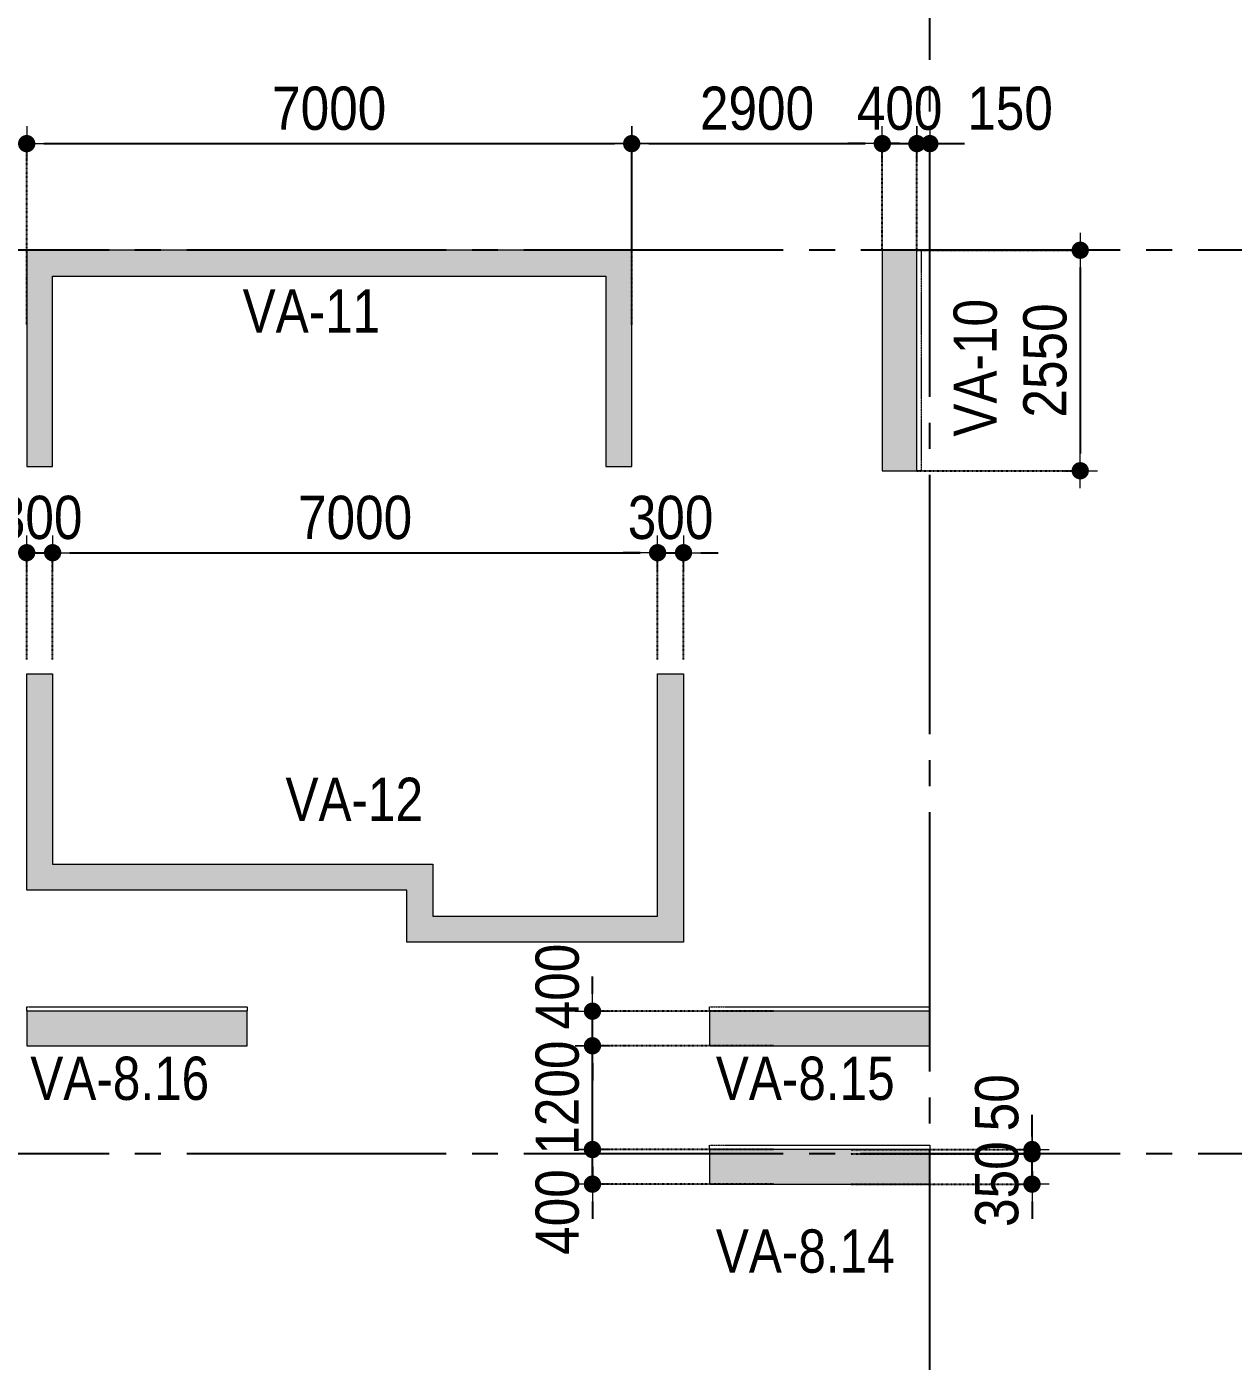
# Model space of a CAD drawing. Header units: millimetres. Extents: x -3973692 to -2843767, y 592734 to 838475.
# Drawn here: x -3536245 to -3522284, y 738182 to 753616 of the extents above; entities that cross this region are included whole.
import ezdxf
from ezdxf.enums import TextEntityAlignment as Align

# ---------------------------------------------------------------- set-up
doc = ezdxf.new("R2010")
doc.units = ezdxf.units.MM
doc.header["$MEASUREMENT"] = 0
doc.header["$PDMODE"] = 3
doc.header["$PDSIZE"] = -20
for name, pattern in [('CHG_XX_Cot_Tang 1$0$MB_Luoi truc$0$HTT Hidden 21', [3, 2, -1]), ('CHG_XX_Luoi truc$0$MB_Luoi truc$0$Center101', [13, 10, -1, 1, -1]), ('DIVIDE2', [15.875, 6.35, -3.175, 0, -3.175, 0, -3.175]), ('HIDDEN5', [2.8375, 1.25, -1.5875])]:
    doc.linetypes.add(name, pattern=pattern)
doc.layers.get('0').update_dxf_attribs({"lineweight": 9})
doc.layers.get('Defpoints').update_dxf_attribs({"color": 10, "lineweight": 0})
for name, color, linetype, lineweight in [("'S_General_Dim_1", 1, 'Continuous', 18), ("'S_General_Divide_3 Intermediate", 3, 'DIVIDE2', 40), ('CHG_XX_Cot_Tang 1$0$NS-Pier', 150, 'Continuous', 9), ('CHG_XX_Cot_Tang 1$0$NS-Pier @ 1', 150, 'Continuous', 9), ('CHG_XX_Cot_Tang 1$0$NS-Pier @ 100', 150, 'Continuous', 9), ('CHG_XX_Cot_Tang 1$0$NS-Pier @ 150 VP1', 150, 'Continuous', 9), ('CHG_XX_Cot_Tang 1$0$NS-Pier @ 150 VP2', 150, 'Continuous', 9), ('CHG_XX_Cot_Tang 1$0$NS-Pier @ 150 VP3', 150, 'Continuous', 9), ('CHG_XX_Cot_Tang 1$0$NS-Pier @ 150 VP4', 150, 'Continuous', 9), ('CHG_XX_Cot_Tang 1$0$NS-Pier @ 150 VP5', 150, 'Continuous', 9), ('CHG_XX_Cot_Tang 1$0$NS-Pier @ 150 VP6', 150, 'Continuous', 9), ('CHG_XX_Cot_Tang 1$0$NS-Pier @ 150 VP7', 150, 'Continuous', 9), ('CHG_XX_Cot_Tang 1$0$NS-Pier @ 150 VP8', 150, 'Continuous', 9), ('CHG_XX_Cot_Tang 1$0$NS-Pier @ 150 VP9', 150, 'Continuous', 9), ('CHG_XX_Cot_Tang 1$0$NS-Pier @ 150 VPModel', 150, 'Continuous', 9), ('CHG_XX_Cot_Tang 1$0$NS-Pier @ 200 VP11', 150, 'Continuous', 9), ('CHG_XX_Cot_Tang 1$0$NS-Pier @ 200 VP12', 150, 'Continuous', 9), ('CHG_XX_Cot_Tang 1$0$NS-Pier @ 200 VP13', 150, 'Continuous', 9), ('CHG_XX_Cot_Tang 1$0$NS-Pier @ 200 VP14', 150, 'Continuous', 9), ('CHG_XX_Cot_Tang 1$0$NS-Pier @ 200 VP15', 150, 'Continuous', 9), ('CHG_XX_Cot_Tang 1$0$NS-Pier @ 200 VP16', 150, 'Continuous', 9), ('CHG_XX_Cot_Tang 1$0$NS-Pier @ 200 VP17', 150, 'Continuous', 9), ('CHG_XX_Cot_Tang 1$0$NS-Pier @ 200 VP18', 150, 'Continuous', 9), ('CHG_XX_Cot_Tang 1$0$NS-Pier @ 200 VP19', 150, 'Continuous', 9), ('CHG_XX_Cot_Tang 1$0$NS-Pier @ 200 VP21', 150, 'Continuous', 9), ('CHG_XX_Cot_Tang 1$0$NS-Pier @ 200 VP22', 150, 'Continuous', 9), ('CHG_XX_Cot_Tang 1$0$NS-Pier @ 200 VP23', 150, 'Continuous', 9), ('CHG_XX_Cot_Tang 1$0$NS-Pier @ 200 VP24', 150, 'Continuous', 9), ('CHG_XX_Cot_Tang 1$0$NS-Pier @ 200 VP25', 150, 'Continuous', 9), ('CHG_XX_Cot_Tang 1$0$NS-Pier @ 200 VP26', 150, 'Continuous', 9), ('CHG_XX_Cot_Tang 1$0$NS-Pier @ 200 VP27', 150, 'Continuous', 9), ('CHG_XX_Cot_Tang 1$0$NS-Pier @ 200 VP28', 150, 'Continuous', 9), ('CHG_XX_Cot_Tang 1$0$NS-Pier @ 200 VP30', 150, 'Continuous', 9), ('CHG_XX_Cot_Tang 1$0$NS-Pier @ 200 VP31', 150, 'Continuous', 9), ('CHG_XX_Cot_Tang 1$0$NS-Pier @ 200 VP32', 150, 'Continuous', 9), ('CHG_XX_Cot_Tang 1$0$NS-Pier @ 200 VP33', 150, 'Continuous', 9), ('CHG_XX_Cot_Tang 1$0$NS-Pier @ 200 VP34', 150, 'Continuous', 9), ('CHG_XX_Cot_Tang 1$0$NS-Pier @ 200 VP35', 150, 'Continuous', 9), ('CHG_XX_Cot_Tang 1$0$NS-Pier @ 200 VP36', 150, 'Continuous', 9), ('CHG_XX_Cot_Tang 1$0$NS-Pier @ 200 VP37', 150, 'Continuous', 9), ('CHG_XX_Cot_Tang 1$0$NS-Pier @ 200 VPModel', 150, 'Continuous', 9), ('CHG_XX_Cot_Tang 1$0$NS-Pier @ 350 VP10', 150, 'Continuous', 9), ('CHG_XX_Cot_Tang 1$0$NS-Pier @ 350 VP20', 150, 'Continuous', 9), ('CHG_XX_Cot_Tang 1$0$NS-Pier @ 350 VP29', 150, 'Continuous', 9), ('CHG_XX_Cot_Tang 1$0$NS-Pier @ 350 VPModel', 150, 'Continuous', 9), ('KTH', 154, 'Continuous', 9), ('TEXT', 7, 'Continuous', 15)]:
    doc.layers.add(name, color=color, linetype=linetype, lineweight=lineweight)
doc.layers.add('CHG_XX_Luoi truc$0$Grid', color=34, linetype='Continuous')
doc.layers.add('CHG_XX_Luoi truc$0$Grid Line', color=251, linetype='CHG_XX_Luoi truc$0$MB_Luoi truc$0$Center101')
doc.styles.add('arial', font='arial.ttf', dxfattribs={"width": 0.85})
doc.styles.add('CHG_XX_Luoi truc$0$MB_Luoi truc$0$Grid A-F$0$VNI-HelveCB', font='')
doc.styles.add('TTP-HelCon', font='')
doc.styles.get('CHG_XX_Luoi truc$0$MB_Luoi truc$0$Grid A-F$0$VNI-HelveCB').set_extended_font_data('VNI-Helve-Condense', bold=True)
doc.styles.get('TTP-HelCon').set_extended_font_data('VNI-Helve-Condense')
doc.dimstyles.new('200', dxfattribs={"dimscale": 200, "dimtxt": 2.5, "dimasz": 1, "dimexe": 0, "dimexo": 0, "dimgap": 0.75, "dimtad": 1, "dimdec": 0, "dimrnd": 10, "dimzin": 9, "dimdsep": 46, "dimtxsty": 'arial', "dimblk1": 'DIMDOT', "dimblk2": 'DIMDOT', "dimsah": 1, "dimcen": 2, "dimdle": 3, "dimclre": 8, "dimclrt": 2, "dimadec": 0, "dimazin": 0, "dimtfac": 1, "dimtdec": 0, "dimtix": 1, "dimtmove": 2, "dimatfit": 3, "dimldrblk": 'DIMPIJL', "dimfxl": 1, "dimtvp": 1.8, "dimtolj": 1, "dimtzin": 0, "dimarcsym": 0})

# ---------------------------------------------------------------- blocks, each defined once
blk = doc.blocks.new('*U3260')
at = {"layer": 'CHG_XX_Cot_Tang 1$0$NS-Pier @ 1'}
h = blk.add_hatch(color=256, dxfattribs=at)
h.dxf.hatch_style = 1
h.paths.add_polyline_path([(400, 0), (0, 0), (0, -2550), (400, -2550)])
at = {"layer": 'CHG_XX_Cot_Tang 1$0$NS-Pier @ 100'}
h = blk.add_hatch(color=256, dxfattribs=at)
h.dxf.hatch_style = 1
h.paths.add_polyline_path([(400, 0), (0, 0), (0, -2550), (400, -2550)])
at = {"layer": 'CHG_XX_Cot_Tang 1$0$NS-Pier @ 150 VP1'}
h = blk.add_hatch(color=256, dxfattribs=at)
h.dxf.hatch_style = 1
h.paths.add_polyline_path([(400, 0), (0, 0), (0, -2550), (400, -2550)])
at = {"layer": 'CHG_XX_Cot_Tang 1$0$NS-Pier @ 150 VP2'}
h = blk.add_hatch(color=256, dxfattribs=at)
h.dxf.hatch_style = 1
h.paths.add_polyline_path([(400, 0), (0, 0), (0, -2550), (400, -2550)])
at = {"layer": 'CHG_XX_Cot_Tang 1$0$NS-Pier @ 150 VP3'}
h = blk.add_hatch(color=256, dxfattribs=at)
h.dxf.hatch_style = 1
h.paths.add_polyline_path([(400, 0), (0, 0), (0, -2550), (400, -2550)])
at = {"layer": 'CHG_XX_Cot_Tang 1$0$NS-Pier @ 150 VP4'}
h = blk.add_hatch(color=256, dxfattribs=at)
h.dxf.hatch_style = 1
h.paths.add_polyline_path([(400, 0), (0, 0), (0, -2550), (400, -2550)])
at = {"layer": 'CHG_XX_Cot_Tang 1$0$NS-Pier @ 150 VP5'}
h = blk.add_hatch(color=256, dxfattribs=at)
h.dxf.hatch_style = 1
h.paths.add_polyline_path([(400, 0), (0, 0), (0, -2550), (400, -2550)])
at = {"layer": 'CHG_XX_Cot_Tang 1$0$NS-Pier @ 150 VP6'}
h = blk.add_hatch(color=256, dxfattribs=at)
h.dxf.hatch_style = 1
h.paths.add_polyline_path([(400, 0), (0, 0), (0, -2550), (400, -2550)])
at = {"layer": 'CHG_XX_Cot_Tang 1$0$NS-Pier @ 150 VP7'}
h = blk.add_hatch(color=256, dxfattribs=at)
h.dxf.hatch_style = 1
h.paths.add_polyline_path([(400, 0), (0, 0), (0, -2550), (400, -2550)])
at = {"layer": 'CHG_XX_Cot_Tang 1$0$NS-Pier @ 150 VP8'}
h = blk.add_hatch(color=256, dxfattribs=at)
h.dxf.hatch_style = 1
h.paths.add_polyline_path([(400, 0), (0, 0), (0, -2550), (400, -2550)])
at = {"layer": 'CHG_XX_Cot_Tang 1$0$NS-Pier @ 150 VP9'}
h = blk.add_hatch(color=256, dxfattribs=at)
h.dxf.hatch_style = 1
h.paths.add_polyline_path([(400, 0), (0, 0), (0, -2550), (400, -2550)])
at = {"layer": 'CHG_XX_Cot_Tang 1$0$NS-Pier @ 150 VPModel'}
h = blk.add_hatch(color=256, dxfattribs=at)
h.dxf.hatch_style = 1
h.paths.add_polyline_path([(400, 0), (0, 0), (0, -2550), (400, -2550)])
at = {"layer": 'CHG_XX_Cot_Tang 1$0$NS-Pier @ 200 VP11'}
h = blk.add_hatch(color=256, dxfattribs=at)
h.dxf.hatch_style = 1
h.paths.add_polyline_path([(400, 0), (0, 0), (0, -2550), (400, -2550)])
at = {"layer": 'CHG_XX_Cot_Tang 1$0$NS-Pier @ 200 VP12'}
h = blk.add_hatch(color=256, dxfattribs=at)
h.dxf.hatch_style = 1
h.paths.add_polyline_path([(400, 0), (0, 0), (0, -2550), (400, -2550)])
at = {"layer": 'CHG_XX_Cot_Tang 1$0$NS-Pier @ 200 VP13'}
h = blk.add_hatch(color=256, dxfattribs=at)
h.dxf.hatch_style = 1
h.paths.add_polyline_path([(400, 0), (0, 0), (0, -2550), (400, -2550)])
at = {"layer": 'CHG_XX_Cot_Tang 1$0$NS-Pier @ 200 VP14'}
h = blk.add_hatch(color=256, dxfattribs=at)
h.dxf.hatch_style = 1
h.paths.add_polyline_path([(400, 0), (0, 0), (0, -2550), (400, -2550)])
at = {"layer": 'CHG_XX_Cot_Tang 1$0$NS-Pier @ 200 VP15'}
h = blk.add_hatch(color=256, dxfattribs=at)
h.dxf.hatch_style = 1
h.paths.add_polyline_path([(400, 0), (0, 0), (0, -2550), (400, -2550)])
at = {"layer": 'CHG_XX_Cot_Tang 1$0$NS-Pier @ 200 VP16'}
h = blk.add_hatch(color=256, dxfattribs=at)
h.dxf.hatch_style = 1
h.paths.add_polyline_path([(400, 0), (0, 0), (0, -2550), (400, -2550)])
at = {"layer": 'CHG_XX_Cot_Tang 1$0$NS-Pier @ 200 VP17'}
h = blk.add_hatch(color=256, dxfattribs=at)
h.dxf.hatch_style = 1
h.paths.add_polyline_path([(400, 0), (0, 0), (0, -2550), (400, -2550)])
at = {"layer": 'CHG_XX_Cot_Tang 1$0$NS-Pier @ 200 VP18'}
h = blk.add_hatch(color=256, dxfattribs=at)
h.dxf.hatch_style = 1
h.paths.add_polyline_path([(400, 0), (0, 0), (0, -2550), (400, -2550)])
at = {"layer": 'CHG_XX_Cot_Tang 1$0$NS-Pier @ 200 VP19'}
h = blk.add_hatch(color=256, dxfattribs=at)
h.dxf.hatch_style = 1
h.paths.add_polyline_path([(400, 0), (0, 0), (0, -2550), (400, -2550)])
at = {"layer": 'CHG_XX_Cot_Tang 1$0$NS-Pier @ 200 VP21'}
h = blk.add_hatch(color=256, dxfattribs=at)
h.dxf.hatch_style = 1
h.paths.add_polyline_path([(400, 0), (0, 0), (0, -2550), (400, -2550)])
at = {"layer": 'CHG_XX_Cot_Tang 1$0$NS-Pier @ 200 VP22'}
h = blk.add_hatch(color=256, dxfattribs=at)
h.dxf.hatch_style = 1
h.paths.add_polyline_path([(400, 0), (0, 0), (0, -2550), (400, -2550)])
at = {"layer": 'CHG_XX_Cot_Tang 1$0$NS-Pier @ 200 VP23'}
h = blk.add_hatch(color=256, dxfattribs=at)
h.dxf.hatch_style = 1
h.paths.add_polyline_path([(400, 0), (0, 0), (0, -2550), (400, -2550)])
at = {"layer": 'CHG_XX_Cot_Tang 1$0$NS-Pier @ 200 VP24'}
h = blk.add_hatch(color=256, dxfattribs=at)
h.dxf.hatch_style = 1
h.paths.add_polyline_path([(400, 0), (0, 0), (0, -2550), (400, -2550)])
at = {"layer": 'CHG_XX_Cot_Tang 1$0$NS-Pier @ 200 VP25'}
h = blk.add_hatch(color=256, dxfattribs=at)
h.dxf.hatch_style = 1
h.paths.add_polyline_path([(400, 0), (0, 0), (0, -2550), (400, -2550)])
at = {"layer": 'CHG_XX_Cot_Tang 1$0$NS-Pier @ 200 VP26'}
h = blk.add_hatch(color=256, dxfattribs=at)
h.dxf.hatch_style = 1
h.paths.add_polyline_path([(400, 0), (0, 0), (0, -2550), (400, -2550)])
at = {"layer": 'CHG_XX_Cot_Tang 1$0$NS-Pier @ 200 VP27'}
h = blk.add_hatch(color=256, dxfattribs=at)
h.dxf.hatch_style = 1
h.paths.add_polyline_path([(400, 0), (0, 0), (0, -2550), (400, -2550)])
at = {"layer": 'CHG_XX_Cot_Tang 1$0$NS-Pier @ 200 VP28'}
h = blk.add_hatch(color=256, dxfattribs=at)
h.dxf.hatch_style = 1
h.paths.add_polyline_path([(400, 0), (0, 0), (0, -2550), (400, -2550)])
at = {"layer": 'CHG_XX_Cot_Tang 1$0$NS-Pier @ 200 VP30'}
h = blk.add_hatch(color=256, dxfattribs=at)
h.dxf.hatch_style = 1
h.paths.add_polyline_path([(400, 0), (0, 0), (0, -2550), (400, -2550)])
at = {"layer": 'CHG_XX_Cot_Tang 1$0$NS-Pier @ 200 VP31'}
h = blk.add_hatch(color=256, dxfattribs=at)
h.dxf.hatch_style = 1
h.paths.add_polyline_path([(400, 0), (0, 0), (0, -2550), (400, -2550)])
at = {"layer": 'CHG_XX_Cot_Tang 1$0$NS-Pier @ 200 VP32'}
h = blk.add_hatch(color=256, dxfattribs=at)
h.dxf.hatch_style = 1
h.paths.add_polyline_path([(400, 0), (0, 0), (0, -2550), (400, -2550)])
at = {"layer": 'CHG_XX_Cot_Tang 1$0$NS-Pier @ 200 VP33'}
h = blk.add_hatch(color=256, dxfattribs=at)
h.dxf.hatch_style = 1
h.paths.add_polyline_path([(400, 0), (0, 0), (0, -2550), (400, -2550)])
at = {"layer": 'CHG_XX_Cot_Tang 1$0$NS-Pier @ 200 VP34'}
h = blk.add_hatch(color=256, dxfattribs=at)
h.dxf.hatch_style = 1
h.paths.add_polyline_path([(400, 0), (0, 0), (0, -2550), (400, -2550)])
at = {"layer": 'CHG_XX_Cot_Tang 1$0$NS-Pier @ 200 VP35'}
h = blk.add_hatch(color=256, dxfattribs=at)
h.dxf.hatch_style = 1
h.paths.add_polyline_path([(400, 0), (0, 0), (0, -2550), (400, -2550)])
at = {"layer": 'CHG_XX_Cot_Tang 1$0$NS-Pier @ 200 VP36'}
h = blk.add_hatch(color=256, dxfattribs=at)
h.dxf.hatch_style = 1
h.paths.add_polyline_path([(400, 0), (0, 0), (0, -2550), (400, -2550)])
at = {"layer": 'CHG_XX_Cot_Tang 1$0$NS-Pier @ 200 VP37'}
h = blk.add_hatch(color=256, dxfattribs=at)
h.dxf.hatch_style = 1
h.paths.add_polyline_path([(400, 0), (0, 0), (0, -2550), (400, -2550)])
at = {"layer": 'CHG_XX_Cot_Tang 1$0$NS-Pier @ 200 VPModel'}
h = blk.add_hatch(color=256, dxfattribs=at)
h.dxf.hatch_style = 1
h.paths.add_polyline_path([(400, 0), (0, 0), (0, -2550), (400, -2550)])
at = {"layer": 'CHG_XX_Cot_Tang 1$0$NS-Pier @ 350 VP10'}
h = blk.add_hatch(color=256, dxfattribs=at)
h.dxf.hatch_style = 1
h.paths.add_polyline_path([(400, 0), (0, 0), (0, -2550), (400, -2550)])
at = {"layer": 'CHG_XX_Cot_Tang 1$0$NS-Pier @ 350 VP20'}
h = blk.add_hatch(color=256, dxfattribs=at)
h.dxf.hatch_style = 1
h.paths.add_polyline_path([(400, 0), (0, 0), (0, -2550), (400, -2550)])
at = {"layer": 'CHG_XX_Cot_Tang 1$0$NS-Pier @ 350 VP29'}
h = blk.add_hatch(color=256, dxfattribs=at)
h.dxf.hatch_style = 1
h.paths.add_polyline_path([(400, 0), (0, 0), (0, -2550), (400, -2550)])
at = {"layer": 'CHG_XX_Cot_Tang 1$0$NS-Pier @ 350 VPModel'}
h = blk.add_hatch(color=256, dxfattribs=at)
h.dxf.hatch_style = 1
h.paths.add_polyline_path([(400, 0), (0, 0), (0, -2550), (400, -2550)])
blk = doc.blocks.new('CHG_XX_Cot_Tang 1$0$Block A_C450x2250')
at = {"layer": 'CHG_XX_Cot_Tang 1$0$NS-Pier', "color": 9, "linetype": 'CHG_XX_Cot_Tang 1$0$MB_Luoi truc$0$HTT Hidden 21'}
blk.add_lwpolyline([(0, 0), (-50, 0), (-50, -2550), (0, -2550)], dxfattribs=at)
at = {"layer": 'CHG_XX_Cot_Tang 1$0$NS-Pier'}
blk.add_lwpolyline([(400, -2550), (0, -2550), (0, 0), (400, 0)], close=True, dxfattribs=at)
blk.add_blockref('*U3260', (0, 0), dxfattribs=at)
blk = doc.blocks.new('*U2841')
at = {"layer": 'CHG_XX_Luoi truc$0$Grid Line'}
blk.add_line((0, 0), (0, 608), dxfattribs=at)
at = {"layer": 'CHG_XX_Luoi truc$0$Grid', "lineweight": -2, "style": 'CHG_XX_Luoi truc$0$MB_Luoi truc$0$Grid A-F$0$VNI-HelveCB'}
for tag, p in [('GRIDSUB', (0, 617)), ('GRID', (0, -9))]:
    blk.add_attdef(tag, text='', height=5, dxfattribs=at).set_placement(p, align=Align.MIDDLE)
blk = doc.blocks.new('*U2843')
at = {"layer": 'CHG_XX_Luoi truc$0$Grid Line'}
blk.add_line((0, 0), (0, 438), dxfattribs=at)
at = {"layer": 'CHG_XX_Luoi truc$0$Grid', "lineweight": -2, "style": 'CHG_XX_Luoi truc$0$MB_Luoi truc$0$Grid A-F$0$VNI-HelveCB'}
for tag, p in [('GRIDSUB', (0, 447)), ('GRID', (0, -9))]:
    blk.add_attdef(tag, text='', height=5, dxfattribs=at).set_placement(p, align=Align.MIDDLE)
blk = doc.blocks.new('CHG_XX_Luoi truc')
at = {"layer": 'CHG_XX_Luoi truc$0$Grid', "xscale": 300, "yscale": 300, "zscale": 300}
blk.add_blockref('*U2841', (22700, -12747), dxfattribs=at)
at = {"layer": 'CHG_XX_Luoi truc$0$Grid', "xscale": 300.0000000000013, "yscale": 300.0000000000013, "zscale": 300.0000000000013, "rotation": 90}
for p in [(110703, 141050), (110703, 130600)]:
    blk.add_blockref('*U2843', p, dxfattribs=at)
blk = doc.blocks.new('CHG_XX_Cot_Tang 1')
at = {"layer": 'CHG_XX_Cot_Tang 1$0$NS-Pier'}
blk.add_hatch(color=256, dxfattribs=at).paths.add_polyline_path([(19250, 141050), (12250, 141050), (12250, 138550), (12550, 138550), (12550, 140750), (18950, 140750), (18950, 138550), (19250, 138550), (19250, 140750), (19250, 140750)])
h = blk.add_hatch(color=256, dxfattribs=at)
h.dxf.hatch_style = 1
h.paths.add_polyline_path([(16650, 133050), (19850, 133050), (19850, 136150), (19550, 136150), (19550, 133350), (16950, 133350), (16950, 133950), (12550, 133950), (12550, 136150), (12250, 136150), (12250, 133650), (16650, 133650)])
for points in [[(19250, 141050), (12250, 141050), (12250, 140750), (12250, 140750), (12250, 138550), (12550, 138550), (12550, 140750), (18950, 140750), (18950, 138550), (19250, 138550), (19250, 140750), (19250, 140750), (19250, 141050)], [(19850, 136150), (19850, 133050), (16650, 133050), (16650, 133650), (12250, 133650), (12250, 136150), (12550, 136150), (12550, 133950), (16950, 133950), (16950, 133350), (19550, 133350), (19550, 136150), (19850, 136150)]]:
    blk.add_lwpolyline(points, dxfattribs=at)
blk.add_blockref('CHG_XX_Luoi truc', (0, 0), dxfattribs=at)
at = {"layer": 'CHG_XX_Cot_Tang 1$0$NS-Pier', "xscale": -1}
blk.add_blockref('CHG_XX_Cot_Tang 1$0$Block A_C450x2250', (22550, 141050), dxfattribs=at)
at = {"layer": 'CHG_XX_Cot_Tang 1$0$NS-Pier', "xscale": -1, "rotation": 90}
for p in [(12250, 132250), (20150, 132250), (20150, 132250), (20150, 130650), (20150, 130650)]:
    blk.add_blockref('CHG_XX_Cot_Tang 1$0$Block A_C450x2250', p, dxfattribs=at)
blk = doc.blocks.new('a')
at = {"layer": 'TEXT', "color": 3, "style": 'TTP-HelCon'}
for s, p in [('VA-11', (14749, -12152)), ('VA-12', (15245, -17800)), ('VA-8.16', (12292, -21026)), ('VA-8.15', (20224, -21026)), ('VA-8.14', (20224, -23024))]:
    blk.add_text(s, height=500, dxfattribs=at).set_placement(p)
blk.add_text('VA-10', height=500, rotation=90, dxfattribs=at).set_placement((23474, -13355))
blk = doc.blocks.new('DIMDOT')
for p, q in [((0, -1), (0, 1)), ((1, 0), (-1, 0))]:
    blk.add_line(p, q)
at = {"const_width": 0.5}
blk.add_lwpolyline([(-0.25, 0, 1), (0.25, 0, 1)], format="xyb", close=True, dxfattribs=at)
blk = doc.blocks.new('*D504')
at = {"layer": "'S_General_Dim_1", "color": 8, "linetype": 'HIDDEN5', "lineweight": -2, "transparency": 16777216}
for p, q in [((-3525945, 751031), (-3524055, 751031)), ((-3525945, 748481), (-3524055, 748481))]:
    blk.add_line(p, q, dxfattribs=at)
at = {"layer": "'S_General_Dim_1", "color": 0, "lineweight": -2, "transparency": 16777216}
blk.add_line((-3524055, 750831), (-3524055, 748681), dxfattribs=at)
at = {"layer": 'Defpoints', "color": 0, "transparency": 16777216}
for p in [(-3525945, 751031), (-3525945, 748481), (-3524055, 748481)]:
    blk.add_point(p, dxfattribs=at)
at = {"layer": "'S_General_Dim_1", "color": 0, "lineweight": -2, "transparency": 16777216, "xscale": 200, "yscale": 200, "zscale": 200}
for p, rotation in [((-3524055, 751031), 90), ((-3524055, 748481), 270)]:
    blk.add_blockref('DIMDOT', p, dxfattribs=dict(at, rotation=rotation))
at = {"layer": "'S_General_Dim_1", "color": 2, "transparency": 16777216, "insert": (-3524461, 749756), "char_height": 500, "attachment_point": 5, "rotation": 90, "style": 'arial'}
blk.add_mtext('\\A1;2550', dxfattribs=at)
blk = doc.blocks.new('DIMPIJL')
at = {"linetype": 'ByBlock'}
blk.add_solid([(-2.5, 0.417), (-2.5, -0.417), (0, 0)], dxfattribs=at)
blk = doc.blocks.new('*D2587')
at = {"layer": "'S_General_Dim_1", "color": 0, "lineweight": -2, "transparency": 16777216}
for p, q in [((-3536445, 747533), (-3536645, 747533)), ((-3536245, 747533), (-3535945, 747533)), ((-3535745, 747533), (-3535545, 747533))]:
    blk.add_line(p, q, dxfattribs=at)
at = {"layer": "'S_General_Dim_1", "color": 8, "linetype": 'HIDDEN5', "lineweight": -2, "transparency": 16777216}
for p, q in [((-3536245, 746300), (-3536245, 747533)), ((-3535945, 746300), (-3535945, 747533))]:
    blk.add_line(p, q, dxfattribs=at)
at = {"layer": 'Defpoints', "color": 0, "transparency": 16777216}
for p in [(-3535945, 747533), (-3536245, 746300), (-3535945, 746300)]:
    blk.add_point(p, dxfattribs=at)
at = {"layer": "'S_General_Dim_1", "color": 0, "lineweight": -2, "transparency": 16777216, "xscale": 200, "yscale": 200, "zscale": 200}
blk.add_blockref('DIMDOT', (-3536245, 747533), dxfattribs=at)
at = {"layer": "'S_General_Dim_1", "color": 0, "lineweight": -2, "transparency": 16777216, "xscale": 200, "yscale": 200, "zscale": 200, "rotation": 180}
blk.add_blockref('DIMDOT', (-3535945, 747533), dxfattribs=at)
at = {"layer": "'S_General_Dim_1", "color": 2, "transparency": 16777216, "insert": (-3536095, 747938), "char_height": 500, "attachment_point": 5, "style": 'arial'}
blk.add_mtext('\\A1;300', dxfattribs=at)
blk = doc.blocks.new('*D2588')
at = {"layer": "'S_General_Dim_1", "color": 8, "linetype": 'HIDDEN5', "lineweight": -2, "transparency": 16777216}
for p, q in [((-3535945, 746300), (-3535945, 747533)), ((-3528945, 746300), (-3528945, 747533))]:
    blk.add_line(p, q, dxfattribs=at)
at = {"layer": "'S_General_Dim_1", "color": 0, "lineweight": -2, "transparency": 16777216}
blk.add_line((-3535745, 747533), (-3529145, 747533), dxfattribs=at)
at = {"layer": 'Defpoints', "color": 0, "transparency": 16777216}
for p in [(-3528945, 747533), (-3535945, 746300), (-3528945, 746300)]:
    blk.add_point(p, dxfattribs=at)
at = {"layer": "'S_General_Dim_1", "color": 0, "lineweight": -2, "transparency": 16777216, "xscale": 200, "yscale": 200, "zscale": 200, "rotation": 180}
blk.add_blockref('DIMDOT', (-3535945, 747533), dxfattribs=at)
at = {"layer": "'S_General_Dim_1", "color": 0, "lineweight": -2, "transparency": 16777216, "xscale": 200, "yscale": 200, "zscale": 200}
blk.add_blockref('DIMDOT', (-3528945, 747533), dxfattribs=at)
at = {"layer": "'S_General_Dim_1", "color": 2, "transparency": 16777216, "insert": (-3532445, 747938), "char_height": 500, "attachment_point": 5, "style": 'arial'}
blk.add_mtext('\\A1;7000', dxfattribs=at)
blk = doc.blocks.new('*D2589')
at = {"layer": "'S_General_Dim_1", "color": 0, "lineweight": -2, "transparency": 16777216}
for p, q in [((-3529145, 747533), (-3529345, 747533)), ((-3528945, 747533), (-3528645, 747533)), ((-3528445, 747533), (-3528245, 747533))]:
    blk.add_line(p, q, dxfattribs=at)
at = {"layer": "'S_General_Dim_1", "color": 8, "linetype": 'HIDDEN5', "lineweight": -2, "transparency": 16777216}
for p, q in [((-3528945, 746300), (-3528945, 747533)), ((-3528645, 746300), (-3528645, 747533))]:
    blk.add_line(p, q, dxfattribs=at)
at = {"layer": 'Defpoints', "color": 0, "transparency": 16777216}
for p in [(-3528645, 747533), (-3528945, 746300), (-3528645, 746300)]:
    blk.add_point(p, dxfattribs=at)
at = {"layer": "'S_General_Dim_1", "color": 0, "lineweight": -2, "transparency": 16777216, "xscale": 200, "yscale": 200, "zscale": 200}
blk.add_blockref('DIMDOT', (-3528945, 747533), dxfattribs=at)
at = {"layer": "'S_General_Dim_1", "color": 0, "lineweight": -2, "transparency": 16777216, "xscale": 200, "yscale": 200, "zscale": 200, "rotation": 180}
blk.add_blockref('DIMDOT', (-3528645, 747533), dxfattribs=at)
at = {"layer": "'S_General_Dim_1", "color": 2, "transparency": 16777216, "insert": (-3528795, 747938), "char_height": 500, "attachment_point": 5, "style": 'arial'}
blk.add_mtext('\\A1;300', dxfattribs=at)
blk = doc.blocks.new('*D2590')
at = {"layer": "'S_General_Dim_1", "color": 8, "linetype": 'HIDDEN5', "lineweight": -2, "transparency": 16777216}
for p, q in [((-3529245, 751031), (-3529245, 752264)), ((-3526345, 751031), (-3526345, 752264))]:
    blk.add_line(p, q, dxfattribs=at)
at = {"layer": "'S_General_Dim_1", "color": 0, "lineweight": -2, "transparency": 16777216}
blk.add_line((-3529045, 752264), (-3526545, 752264), dxfattribs=at)
at = {"layer": 'Defpoints', "color": 0, "transparency": 16777216}
for p in [(-3526345, 752264), (-3529245, 751031), (-3526345, 751031)]:
    blk.add_point(p, dxfattribs=at)
at = {"layer": "'S_General_Dim_1", "color": 0, "lineweight": -2, "transparency": 16777216, "xscale": 200, "yscale": 200, "zscale": 200, "rotation": 180}
blk.add_blockref('DIMDOT', (-3529245, 752264), dxfattribs=at)
at = {"layer": "'S_General_Dim_1", "color": 0, "lineweight": -2, "transparency": 16777216, "xscale": 200, "yscale": 200, "zscale": 200}
blk.add_blockref('DIMDOT', (-3526345, 752264), dxfattribs=at)
at = {"layer": "'S_General_Dim_1", "color": 2, "transparency": 16777216, "insert": (-3527795, 752670), "char_height": 500, "attachment_point": 5, "style": 'arial'}
blk.add_mtext('\\A1;2900', dxfattribs=at)
blk = doc.blocks.new('*D2591')
at = {"layer": "'S_General_Dim_1", "color": 0, "lineweight": -2, "transparency": 16777216}
for p, q in [((-3526545, 752264), (-3526745, 752264)), ((-3526345, 752264), (-3525945, 752264)), ((-3525745, 752264), (-3525545, 752264))]:
    blk.add_line(p, q, dxfattribs=at)
at = {"layer": "'S_General_Dim_1", "color": 8, "linetype": 'HIDDEN5', "lineweight": -2, "transparency": 16777216}
for p, q in [((-3526345, 751031), (-3526345, 752264)), ((-3525945, 751031), (-3525945, 752264))]:
    blk.add_line(p, q, dxfattribs=at)
at = {"layer": 'Defpoints', "color": 0, "transparency": 16777216}
for p in [(-3525945, 752264), (-3526345, 751031), (-3525945, 751031)]:
    blk.add_point(p, dxfattribs=at)
at = {"layer": "'S_General_Dim_1", "color": 0, "lineweight": -2, "transparency": 16777216, "xscale": 200, "yscale": 200, "zscale": 200}
blk.add_blockref('DIMDOT', (-3526345, 752264), dxfattribs=at)
at = {"layer": "'S_General_Dim_1", "color": 0, "lineweight": -2, "transparency": 16777216, "xscale": 200, "yscale": 200, "zscale": 200, "rotation": 180}
blk.add_blockref('DIMDOT', (-3525945, 752264), dxfattribs=at)
at = {"layer": "'S_General_Dim_1", "color": 2, "transparency": 16777216, "insert": (-3526145, 752670), "char_height": 500, "attachment_point": 5, "style": 'arial'}
blk.add_mtext('\\A1;400', dxfattribs=at)
blk = doc.blocks.new('*D2592')
at = {"layer": "'S_General_Dim_1", "color": 0, "lineweight": -2, "transparency": 16777216}
for p, q in [((-3526145, 752264), (-3526345, 752264)), ((-3525945, 752264), (-3525795, 752264)), ((-3525595, 752264), (-3525395, 752264))]:
    blk.add_line(p, q, dxfattribs=at)
at = {"layer": "'S_General_Dim_1", "color": 8, "linetype": 'HIDDEN5', "lineweight": -2, "transparency": 16777216}
for p, q in [((-3525945, 751031), (-3525945, 752264)), ((-3525795, 751031), (-3525795, 752264))]:
    blk.add_line(p, q, dxfattribs=at)
at = {"layer": 'Defpoints', "color": 0, "transparency": 16777216}
for p in [(-3525795, 752264), (-3525945, 751031), (-3525795, 751031)]:
    blk.add_point(p, dxfattribs=at)
at = {"layer": "'S_General_Dim_1", "color": 0, "lineweight": -2, "transparency": 16777216, "xscale": 200, "yscale": 200, "zscale": 200}
blk.add_blockref('DIMDOT', (-3525945, 752264), dxfattribs=at)
at = {"layer": "'S_General_Dim_1", "color": 0, "lineweight": -2, "transparency": 16777216, "xscale": 200, "yscale": 200, "zscale": 200, "rotation": 180}
blk.add_blockref('DIMDOT', (-3525795, 752264), dxfattribs=at)
at = {"layer": "'S_General_Dim_1", "color": 2, "transparency": 16777216, "insert": (-3524867, 752670), "char_height": 500, "attachment_point": 5, "style": 'arial'}
blk.add_mtext('\\A1;150', dxfattribs=at)
blk = doc.blocks.new('*D2627')
at = {"layer": 'Defpoints', "color": 0, "transparency": 16777216}
for p in [(-3526713, 740581), (-3524613, 740581), (-3526713, 740231)]:
    blk.add_point(p, dxfattribs=at)
at = {"layer": 'KTH', "color": 0, "lineweight": -2, "transparency": 16777216}
for p, q in [((-3524613, 740781), (-3524613, 740981)), ((-3524613, 740231), (-3524613, 740581)), ((-3524613, 740031), (-3524613, 739831))]:
    blk.add_line(p, q, dxfattribs=at)
at = {"layer": 'KTH', "color": 8, "linetype": 'HIDDEN5', "lineweight": -2, "transparency": 16777216}
for p, q in [((-3526713, 740581), (-3524613, 740581)), ((-3526713, 740231), (-3524613, 740231))]:
    blk.add_line(p, q, dxfattribs=at)
at = {"layer": 'KTH', "color": 0, "lineweight": -2, "transparency": 16777216, "xscale": 200, "yscale": 200, "zscale": 200}
for p, rotation in [((-3524613, 740581), 270), ((-3524613, 740231), 90)]:
    blk.add_blockref('DIMDOT', p, dxfattribs=dict(at, rotation=rotation))
at = {"layer": 'KTH', "color": 2, "transparency": 16777216, "insert": (-3525018, 740231), "char_height": 500, "attachment_point": 5, "rotation": 90, "style": 'arial'}
blk.add_mtext('\\A1;350', dxfattribs=at)
blk = doc.blocks.new('*D2628')
at = {"layer": 'Defpoints', "color": 0, "transparency": 16777216}
for p in [(-3526713, 740631), (-3526713, 740581), (-3524613, 740631)]:
    blk.add_point(p, dxfattribs=at)
at = {"layer": 'KTH', "color": 0, "lineweight": -2, "transparency": 16777216}
for p, q in [((-3524613, 740831), (-3524613, 741031)), ((-3524613, 740581), (-3524613, 740631)), ((-3524613, 740381), (-3524613, 740181))]:
    blk.add_line(p, q, dxfattribs=at)
at = {"layer": 'KTH', "color": 8, "linetype": 'HIDDEN5', "lineweight": -2, "transparency": 16777216}
for p, q in [((-3526713, 740631), (-3524613, 740631)), ((-3526713, 740581), (-3524613, 740581))]:
    blk.add_line(p, q, dxfattribs=at)
at = {"layer": 'KTH', "color": 0, "lineweight": -2, "transparency": 16777216, "xscale": 200, "yscale": 200, "zscale": 200}
for p, rotation in [((-3524613, 740631), 270), ((-3524613, 740581), 90)]:
    blk.add_blockref('DIMDOT', p, dxfattribs=dict(at, rotation=rotation))
at = {"layer": 'KTH', "color": 2, "transparency": 16777216, "insert": (-3525018, 741172), "char_height": 500, "attachment_point": 5, "rotation": 90, "style": 'arial'}
blk.add_mtext('\\A1;50', dxfattribs=at)
blk = doc.blocks.new('*D2629')
at = {"layer": 'Defpoints', "color": 0, "transparency": 16777216}
for p in [(-3529699, 740631), (-3527599, 740631), (-3527599, 740231)]:
    blk.add_point(p, dxfattribs=at)
at = {"layer": 'KTH', "color": 0, "lineweight": -2, "transparency": 16777216}
for p, q in [((-3529699, 740831), (-3529699, 741031)), ((-3529699, 740231), (-3529699, 740631)), ((-3529699, 740031), (-3529699, 739831))]:
    blk.add_line(p, q, dxfattribs=at)
at = {"layer": 'KTH', "color": 8, "linetype": 'HIDDEN5', "lineweight": -2, "transparency": 16777216}
for p, q in [((-3527599, 740631), (-3529699, 740631)), ((-3527599, 740231), (-3529699, 740231))]:
    blk.add_line(p, q, dxfattribs=at)
at = {"layer": 'KTH', "color": 0, "lineweight": -2, "transparency": 16777216, "xscale": 200, "yscale": 200, "zscale": 200}
for p, rotation in [((-3529699, 740631), 270), ((-3529699, 740231), 90)]:
    blk.add_blockref('DIMDOT', p, dxfattribs=dict(at, rotation=rotation))
at = {"layer": 'KTH', "color": 2, "transparency": 16777216, "insert": (-3530104, 739908), "char_height": 500, "attachment_point": 5, "rotation": 90, "style": 'arial'}
blk.add_mtext('\\A1;400', dxfattribs=at)
blk = doc.blocks.new('*D2630')
at = {"layer": 'Defpoints', "color": 0, "transparency": 16777216}
for p in [(-3529699, 741831), (-3527599, 741831), (-3527599, 740631)]:
    blk.add_point(p, dxfattribs=at)
at = {"layer": 'KTH', "color": 0, "lineweight": -2, "transparency": 16777216}
for p, q in [((-3529699, 742031), (-3529699, 742231)), ((-3529699, 740631), (-3529699, 741831)), ((-3529699, 740431), (-3529699, 740231))]:
    blk.add_line(p, q, dxfattribs=at)
at = {"layer": 'KTH', "color": 8, "linetype": 'HIDDEN5', "lineweight": -2, "transparency": 16777216}
for p, q in [((-3527599, 741831), (-3529699, 741831)), ((-3527599, 740631), (-3529699, 740631))]:
    blk.add_line(p, q, dxfattribs=at)
at = {"layer": 'KTH', "color": 0, "lineweight": -2, "transparency": 16777216, "xscale": 200, "yscale": 200, "zscale": 200}
for p, rotation in [((-3529699, 741831), 270), ((-3529699, 740631), 90)]:
    blk.add_blockref('DIMDOT', p, dxfattribs=dict(at, rotation=rotation))
at = {"layer": 'KTH', "color": 2, "transparency": 16777216, "insert": (-3530104, 741231), "char_height": 500, "attachment_point": 5, "rotation": 90, "style": 'arial'}
blk.add_mtext('\\A1;1200', dxfattribs=at)
blk = doc.blocks.new('*D2631')
at = {"layer": 'Defpoints', "color": 0, "transparency": 16777216}
for p in [(-3529699, 742231), (-3527599, 742231), (-3527599, 741831)]:
    blk.add_point(p, dxfattribs=at)
at = {"layer": 'KTH', "color": 0, "lineweight": -2, "transparency": 16777216}
for p, q in [((-3529699, 742431), (-3529699, 742631)), ((-3529699, 741831), (-3529699, 742231)), ((-3529699, 741631), (-3529699, 741431))]:
    blk.add_line(p, q, dxfattribs=at)
at = {"layer": 'KTH', "color": 8, "linetype": 'HIDDEN5', "lineweight": -2, "transparency": 16777216}
for p, q in [((-3527599, 742231), (-3529699, 742231)), ((-3527599, 741831), (-3529699, 741831))]:
    blk.add_line(p, q, dxfattribs=at)
at = {"layer": 'KTH', "color": 0, "lineweight": -2, "transparency": 16777216, "xscale": 200, "yscale": 200, "zscale": 200}
for p, rotation in [((-3529699, 742231), 270), ((-3529699, 741831), 90)]:
    blk.add_blockref('DIMDOT', p, dxfattribs=dict(at, rotation=rotation))
at = {"layer": 'KTH', "color": 2, "transparency": 16777216, "insert": (-3530104, 742516), "char_height": 500, "attachment_point": 5, "rotation": 90, "style": 'arial'}
blk.add_mtext('\\A1;400', dxfattribs=at)
blk = doc.blocks.new('*D2646')
at = {"layer": 'Defpoints', "color": 0, "transparency": 16777216}
for p in [(-3529245, 752264), (-3536245, 750164), (-3529245, 750164)]:
    blk.add_point(p, dxfattribs=at)
at = {"layer": 'KTH', "color": 8, "linetype": 'HIDDEN5', "lineweight": -2, "transparency": 16777216}
for p, q in [((-3536245, 750164), (-3536245, 752264)), ((-3529245, 750164), (-3529245, 752264))]:
    blk.add_line(p, q, dxfattribs=at)
at = {"layer": 'KTH', "color": 0, "lineweight": -2, "transparency": 16777216}
blk.add_line((-3536045, 752264), (-3529445, 752264), dxfattribs=at)
at = {"layer": 'KTH', "color": 0, "lineweight": -2, "transparency": 16777216, "xscale": 200, "yscale": 200, "zscale": 200, "rotation": 180}
blk.add_blockref('DIMDOT', (-3536245, 752264), dxfattribs=at)
at = {"layer": 'KTH', "color": 0, "lineweight": -2, "transparency": 16777216, "xscale": 200, "yscale": 200, "zscale": 200}
blk.add_blockref('DIMDOT', (-3529245, 752264), dxfattribs=at)
at = {"layer": 'KTH', "color": 2, "transparency": 16777216, "insert": (-3532745, 752670), "char_height": 500, "attachment_point": 5, "style": 'arial'}
blk.add_mtext('\\A1;7000', dxfattribs=at)

msp = doc.modelspace()

# ---------------------------------------------------------------- block references
at = {"layer": "'S_General_Divide_3 Intermediate"}
msp.add_blockref('CHG_XX_Cot_Tang 1', (-3548495.2, 609981), dxfattribs=at)
at = {"layer": 'TEXT'}
msp.add_blockref('a', (-3548495.2, 762231), dxfattribs=at)

# ---------------------------------------------------------------- dimensions: what is measured, and where the dimension line sits
at = {"layer": "'S_General_Dim_1"}
for base, p1, p2, picture, middle in [((-3526345.2, 752264.4), (-3529245.2, 751031), (-3526345.2, 751031), '*D2590', (-3527795.2, 752669.7)), ((-3525945.2, 752264.4), (-3526345.2, 751031), (-3525945.2, 751031), '*D2591', (-3526145.2, 752669.7)), ((-3535945.2, 747533), (-3536245.2, 746299.6), (-3535945.2, 746299.6), '*D2587', (-3536095.2, 747938.5)), ((-3528945.2, 747533), (-3535945.2, 746299.6), (-3528945.2, 746299.6), '*D2588', (-3532445.2, 747938.3)), ((-3528645.2, 747533), (-3528945.2, 746299.6), (-3528645.2, 746299.6), '*D2589', (-3528795.2, 747938.5))]:
    dim = msp.add_linear_dim(base=base, p1=p1, p2=p2, dimstyle='200', dxfattribs=at)
    dim.commit()
    dim.dimension.update_dxf_attribs({"geometry": picture, "text_midpoint": middle})
dim = msp.add_linear_dim(base=(-3525795.2, 752264.4), p1=(-3525945.2, 751031), p2=(-3525795.2, 751031), dimstyle='200', dxfattribs=at)
dim.commit()
dim.dimension.update_dxf_attribs({"geometry": '*D2592', "text_midpoint": (-3524867.2, 752669.7), "dimtype": 160})
dim = msp.add_linear_dim(base=(-3524055.3, 748481), p1=(-3525945.2, 751031), p2=(-3525945.2, 748481), angle=90, dimstyle='200', dxfattribs=at)
dim.commit()
dim.dimension.update_dxf_attribs({"geometry": '*D504', "text_midpoint": (-3524460.6, 749756)})
at = {"layer": 'KTH'}
dim = msp.add_linear_dim(base=(-3529245.2, 752264.4), p1=(-3536245.2, 750164.4), p2=(-3529245.2, 750164.4), dimstyle='200', dxfattribs=at)
dim.commit()
dim.dimension.update_dxf_attribs({"geometry": '*D2646', "text_midpoint": (-3532745.2, 752669.7)})
for base, p1, p2, picture, middle in [((-3529699.2, 742231), (-3527599.2, 741831), (-3527599.2, 742231), '*D2631', (-3530104.5, 742515.8)), ((-3524612.6, 740631), (-3526712.6, 740581), (-3526712.6, 740631), '*D2628', (-3525017.9, 741172.5)), ((-3529699.2, 740631), (-3527599.2, 740231), (-3527599.2, 740631), '*D2629', (-3530104.5, 739908.2)), ((-3524612.6, 740581), (-3526712.6, 740231), (-3526712.6, 740581), '*D2627', (-3525018.1, 740231))]:
    dim = msp.add_linear_dim(base=base, p1=p1, p2=p2, angle=90, dimstyle='200', dxfattribs=at)
    dim.commit()
    dim.dimension.update_dxf_attribs({"geometry": picture, "text_midpoint": middle, "dimtype": 160})
dim = msp.add_linear_dim(base=(-3529699.2, 741831), p1=(-3527599.2, 740631), p2=(-3527599.2, 741831), angle=90, dimstyle='200', dxfattribs=at)
dim.commit()
dim.dimension.update_dxf_attribs({"geometry": '*D2630', "text_midpoint": (-3530104.5, 741231)})

doc.saveas('drawing.dxf')
